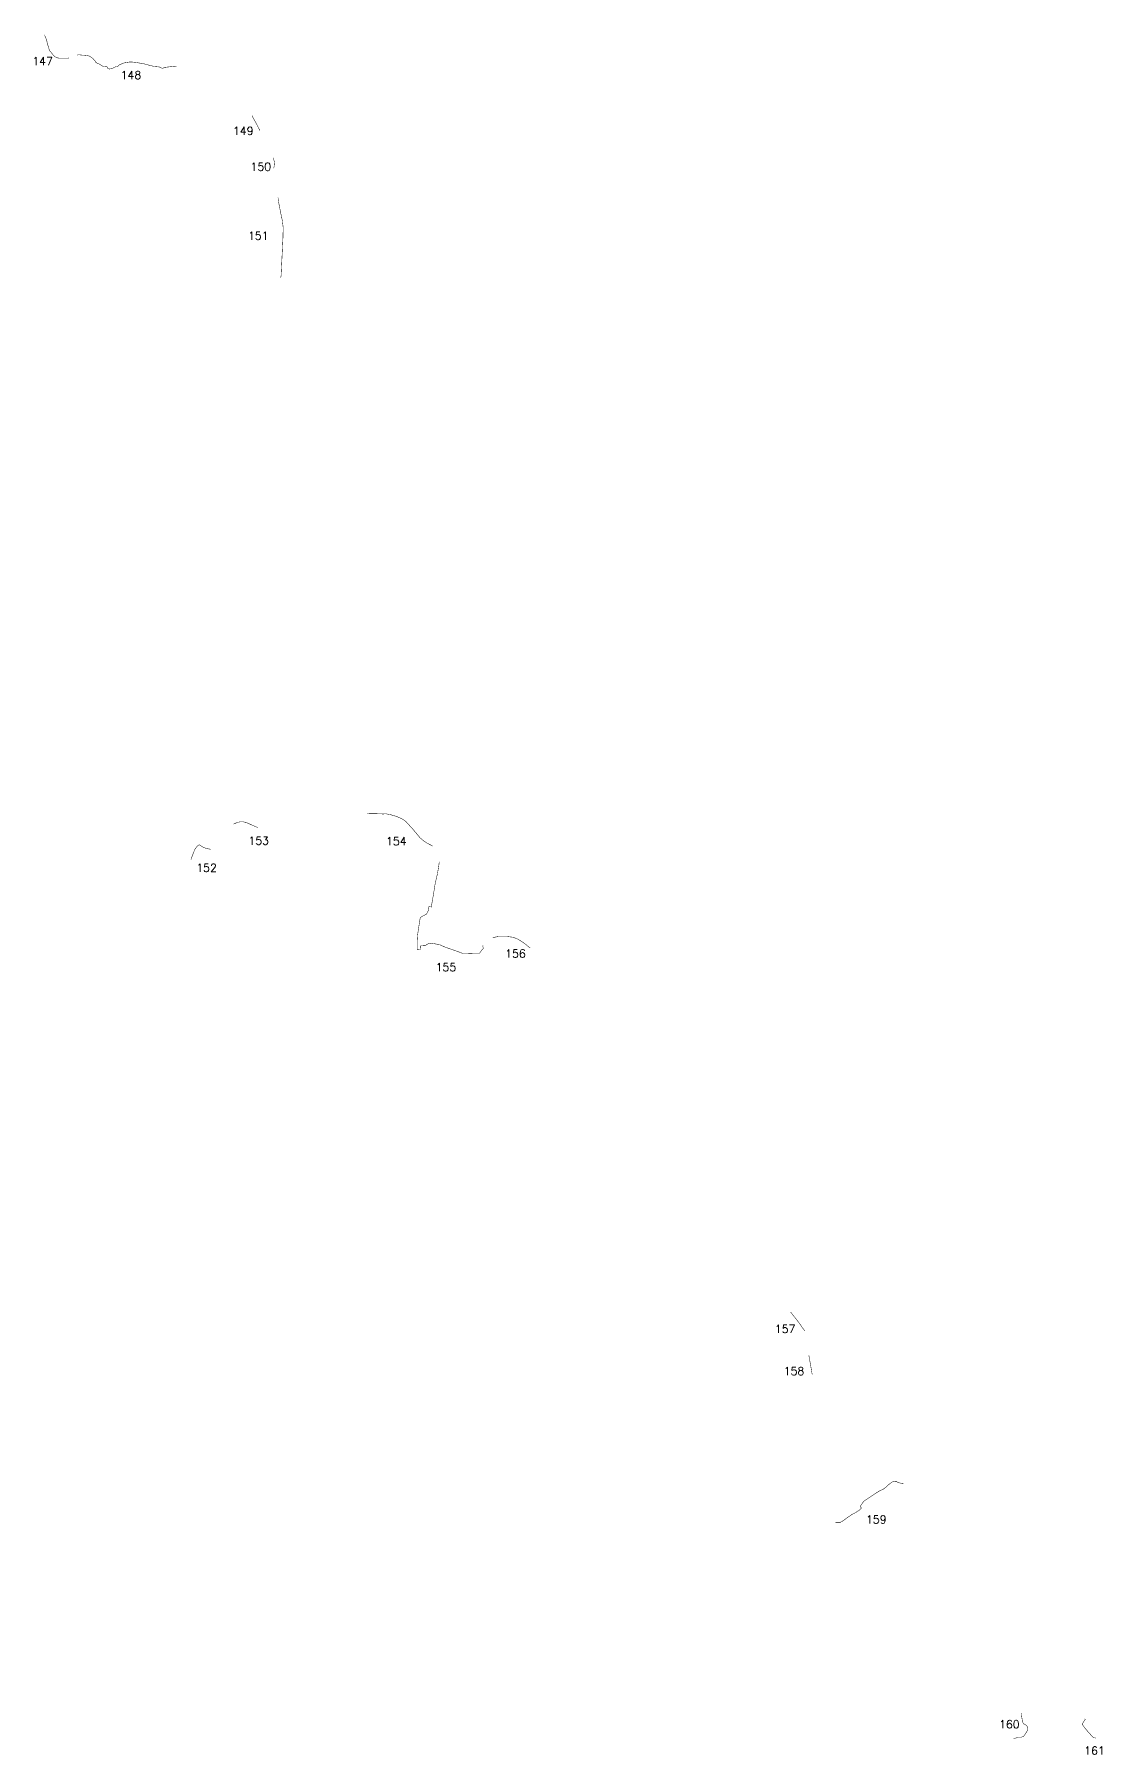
# Model space of a CAD drawing. Header units: metres. Extents: x 254129 to 299963, y 1973748 to 2228052.
# Drawn here: x 279411 to 286082, y 2024434 to 2035180 of the extents above; entities that cross this region are included whole.
import ezdxf

# ---------------------------------------------------------------- set-up
doc = ezdxf.new("R2010")
doc.units = ezdxf.units.M
doc.header["$MEASUREMENT"] = 0
doc.layers.add('ARTIFICIALLY PROTECTED', color=4, linetype='Continuous')
doc.styles.get("Standard").update_dxf_attribs({"font": 'simplex.shx'})

msp = doc.modelspace()

# ---------------------------------------------------------------- linework, layer by layer
at = {"layer": 'ARTIFICIALLY PROTECTED', "const_width": 3, "flags": 128}
for points in [[(279476, 2035178), (279476, 2035176), (279477, 2035169), (279480, 2035163), (279488, 2035143), (279488, 2035143), (279491, 2035128), (279497, 2035107), (279502, 2035090), (279505, 2035080), (279511, 2035073), (279529, 2035051), (279533, 2035046), (279543, 2035038), (279549, 2035036), (279559, 2035032), (279574, 2035031), (279610, 2035031), (279628, 2035032), (279628, 2035032)], [(279678, 2035050), (279678, 2035050), (279684, 2035052), (279692, 2035052), (279711, 2035050), (279721, 2035050), (279737, 2035048), (279744, 2035047), (279755, 2035044), (279768, 2035036), (279775, 2035030), (279778, 2035028), (279779, 2035023), (279787, 2035018), (279795, 2035006), (279802, 2035001), (279820, 2034993), (279823, 2034991), (279829, 2034985), (279836, 2034982), (279844, 2034979), (279860, 2034980), (279865, 2034977), (279870, 2034968), (279879, 2034963), (279890, 2034965), (279907, 2034971), (279921, 2034979), (279926, 2034979), (279928, 2034979), (279931, 2034980), (279934, 2034981), (279938, 2034987), (279964, 2034999), (279974, 2035002), (279993, 2035005), (280004, 2035007), (280022, 2035007), (280043, 2035005), (280055, 2035003), (280072, 2035000), (280095, 2034996), (280130, 2034987), (280144, 2034983), (280149, 2034982), (280160, 2034979), (280175, 2034978), (280183, 2034977), (280193, 2034976), (280210, 2034968), (280214, 2034969), (280223, 2034971), (280224, 2034973), (280245, 2034976), (280292, 2034981), (280298, 2034980)], [(280772, 2034674), (280773, 2034668), (280797, 2034625), (280820, 2034581), (280821, 2034579)], [(280903, 2034409), (280912, 2034383), (280910, 2034358), (280907, 2034343)], [(280934, 2034159), (280937, 2034136), (280942, 2034109), (280951, 2034062), (280961, 2034016), (280966, 2033974), (280965, 2033914), (280957, 2033752), (280953, 2033672), (280951, 2033659)], [(280657, 2030247), (280664, 2030250), (280672, 2030254), (280681, 2030258), (280699, 2030261), (280717, 2030261), (280734, 2030257), (280751, 2030250), (280774, 2030239), (280794, 2030231), (280808, 2030224), (280808, 2030224)], [(280390, 2030024), (280391, 2030029), (280400, 2030053), (280411, 2030082), (280418, 2030095), (280425, 2030104), (280432, 2030112), (280438, 2030115), (280441, 2030117), (280446, 2030116), (280454, 2030109), (280466, 2030103), (280482, 2030096), (280498, 2030092), (280511, 2030090), (280514, 2030090)], [(281942, 2030011), (281941, 2030005), (281938, 2029981), (281930, 2029935), (281916, 2029874), (281907, 2029817), (281892, 2029729), (281877, 2029732), (281873, 2029706), (281861, 2029683), (281833, 2029670), (281823, 2029663), (281818, 2029633), (281813, 2029599), (281806, 2029553), (281804, 2029521), (281804, 2029463), (281822, 2029461), (281824, 2029486), (281842, 2029487), (281849, 2029487), (281852, 2029487), (281872, 2029499), (281877, 2029500), (281883, 2029501), (281896, 2029503), (281910, 2029500), (281924, 2029497), (281950, 2029491), (281974, 2029480), (281997, 2029472), (282031, 2029460), (282056, 2029451), (282081, 2029442), (282094, 2029438), (282150, 2029440), (282194, 2029441), (282217, 2029471), (282214, 2029485), (282215, 2029489)], [(282275, 2029536), (282288, 2029540), (282313, 2029545), (282347, 2029545), (282370, 2029544), (282402, 2029540), (282427, 2029531), (282455, 2029515), (282480, 2029497), (282510, 2029472)], [(284138, 2027199), (284193, 2027128), (284223, 2027085), (284224, 2027080)], [(284252, 2026928), (284273, 2026808)], [(285532, 2024534), (285536, 2024535), (285546, 2024538), (285560, 2024543), (285579, 2024543), (285588, 2024546), (285597, 2024551), (285602, 2024559), (285616, 2024581), (285621, 2024599), (285619, 2024608), (285612, 2024617), (285592, 2024628), (285586, 2024647), (285582, 2024674), (285580, 2024692)], [(285976, 2024658), (285980, 2024655), (285964, 2024631), (285963, 2024621), (285969, 2024611), (285994, 2024580), (286028, 2024543), (286036, 2024539), (286045, 2024538)]]:
    msp.add_lwpolyline(points, dxfattribs=at)
at = {"layer": 'ARTIFICIALLY PROTECTED', "flags": 128}
for points in [[(281490, 2030313, 3, 3, 0), (281512, 2030312, 3, 3, 0), (281535, 2030312, 3, 3, 0), (281552, 2030312, 3, 3, 0), (281558, 2030311, 3, 3, 0), (281563, 2030311, 3, 3, 0), (281592, 2030310, 3, 3, 0), (281609, 2030311, 3, 3, 0), (281639, 2030305, 3, 3, 0), (281674, 2030295, 3, 3, 0), (281686, 2030290, 3, 3, 0), (281707, 2030281, 3, 3, 0), (281732, 2030264, 3, 3, 0), (281776, 2030216, 3, 3, 0), (281821, 2030162, 3, 3, 0), (281843, 2030143, 3, 3, 0), (281869, 2030126, 3, 3, 0), (281898, 2030111, 3, 3, 0), (281901, 2030109, 0, 0, 0)], [(284416, 2025884, 3, 3, 0), (284430, 2025883, 3, 3, 0), (284435, 2025883, 3, 3, 0), (284444, 2025883, 3, 3, 0), (284452, 2025887, 3, 3, 0), (284461, 2025892, 3, 3, 0), (284513, 2025929, 3, 3, 0), (284524, 2025936, 3, 3, 0), (284531, 2025939, 3, 3, 0), (284543, 2025945, 3, 3, 0), (284554, 2025953, 3, 3, 0), (284564, 2025959, 3, 3, 0), (284571, 2025964, 3, 3, 0), (284577, 2025971, 3, 3, 0), (284581, 2025975, 3, 3, 0), (284577, 2025978, 3, 3, 0), (284572, 2025983, 3, 3, 0), (284584, 2026001, 3, 3, 0), (284595, 2026017, 3, 3, 0), (284668, 2026066, 3, 3, 0), (284700, 2026085, 3, 3, 0), (284717, 2026092, 3, 3, 0), (284735, 2026106, 3, 3, 0), (284752, 2026122, 3, 3, 0), (284769, 2026134, 3, 3, 0), (284774, 2026138, 3, 3, 0), (284789, 2026141, 3, 3, 0), (284790, 2026141, 3, 3, 0), (284800, 2026141, 3, 3, 0), (284806, 2026136, 3, 3, 0), (284811, 2026133, 3, 3, 0), (284826, 2026130, 3, 3, 0), (284844, 2026128, 0, 0, 0)]]:
    msp.add_lwpolyline(points, format="xyseb", dxfattribs=at)

# ---------------------------------------------------------------- texts
at = {"char_height": 50, "attachment_point": 1}
for s, insert in [('147', (279398, 2035038)), ('148', (279950, 2034951)), ('149', (280652, 2034602)), ('150', (280762, 2034378)), ('151', (280746, 2033947)), ('153', (280749, 2030168)), ('154', (281609, 2030165)), ('152', (280423, 2029999)), ('156', (282354, 2029463)), ('155', (281919, 2029378)), ('157', (284039, 2027118)), ('158', (284095, 2026855)), ('159', (284609, 2025928)), ('160', (285441, 2024649)), ('161', (285973, 2024484))]:
    msp.add_mtext_dynamic_manual_height_columns(s, width=84.37, gutter_width=1, heights=[74.2], dxfattribs=dict(at, insert=insert))

doc.saveas('drawing.dxf')
